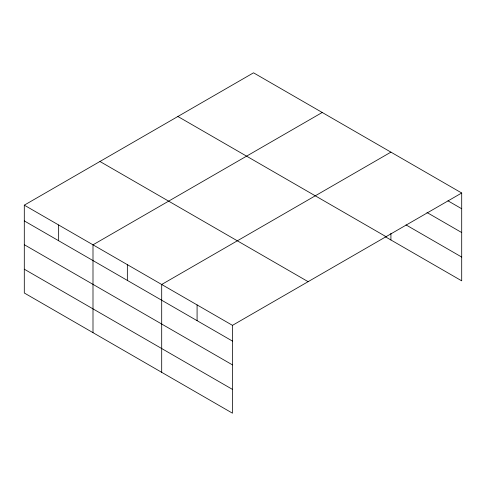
<?xml version="1.0" encoding="UTF-8"?>
<svg xmlns="http://www.w3.org/2000/svg" width="486" height="486" viewBox="0 0 486 486"><rect width="100%" height="100%" fill="white"/><g stroke="black" fill="none" stroke-linecap="round" stroke-linejoin="round"><path stroke-width="0.73" d="M24.3 205.159L232.472 325.347L232.472 413.185L24.3 292.997L24.3 205.159L253.528 72.815L461.7 193.003L461.7 280.841L385.088 236.615M322.224 112.479L92.996 244.816L92.996 332.661M390.92 152.136L161.698 284.48L161.698 372.325M232.472 325.347L461.7 193.003M447.94 200.809L461.7 208.755M426.963 212.491L461.7 232.545M405.992 224.89L461.7 257.058M177.882 116.488L386.054 236.676M99.946 161.486L308.118 281.673M24.3 220.911L232.472 341.099M24.3 244.701L232.472 364.889M24.3 269.208L232.472 389.395M390.92 233.292L390.92 239.981M197.085 304.91L197.085 320.663M127.344 264.651L127.344 280.404M58.648 224.988L58.648 240.74"/></g></svg>
